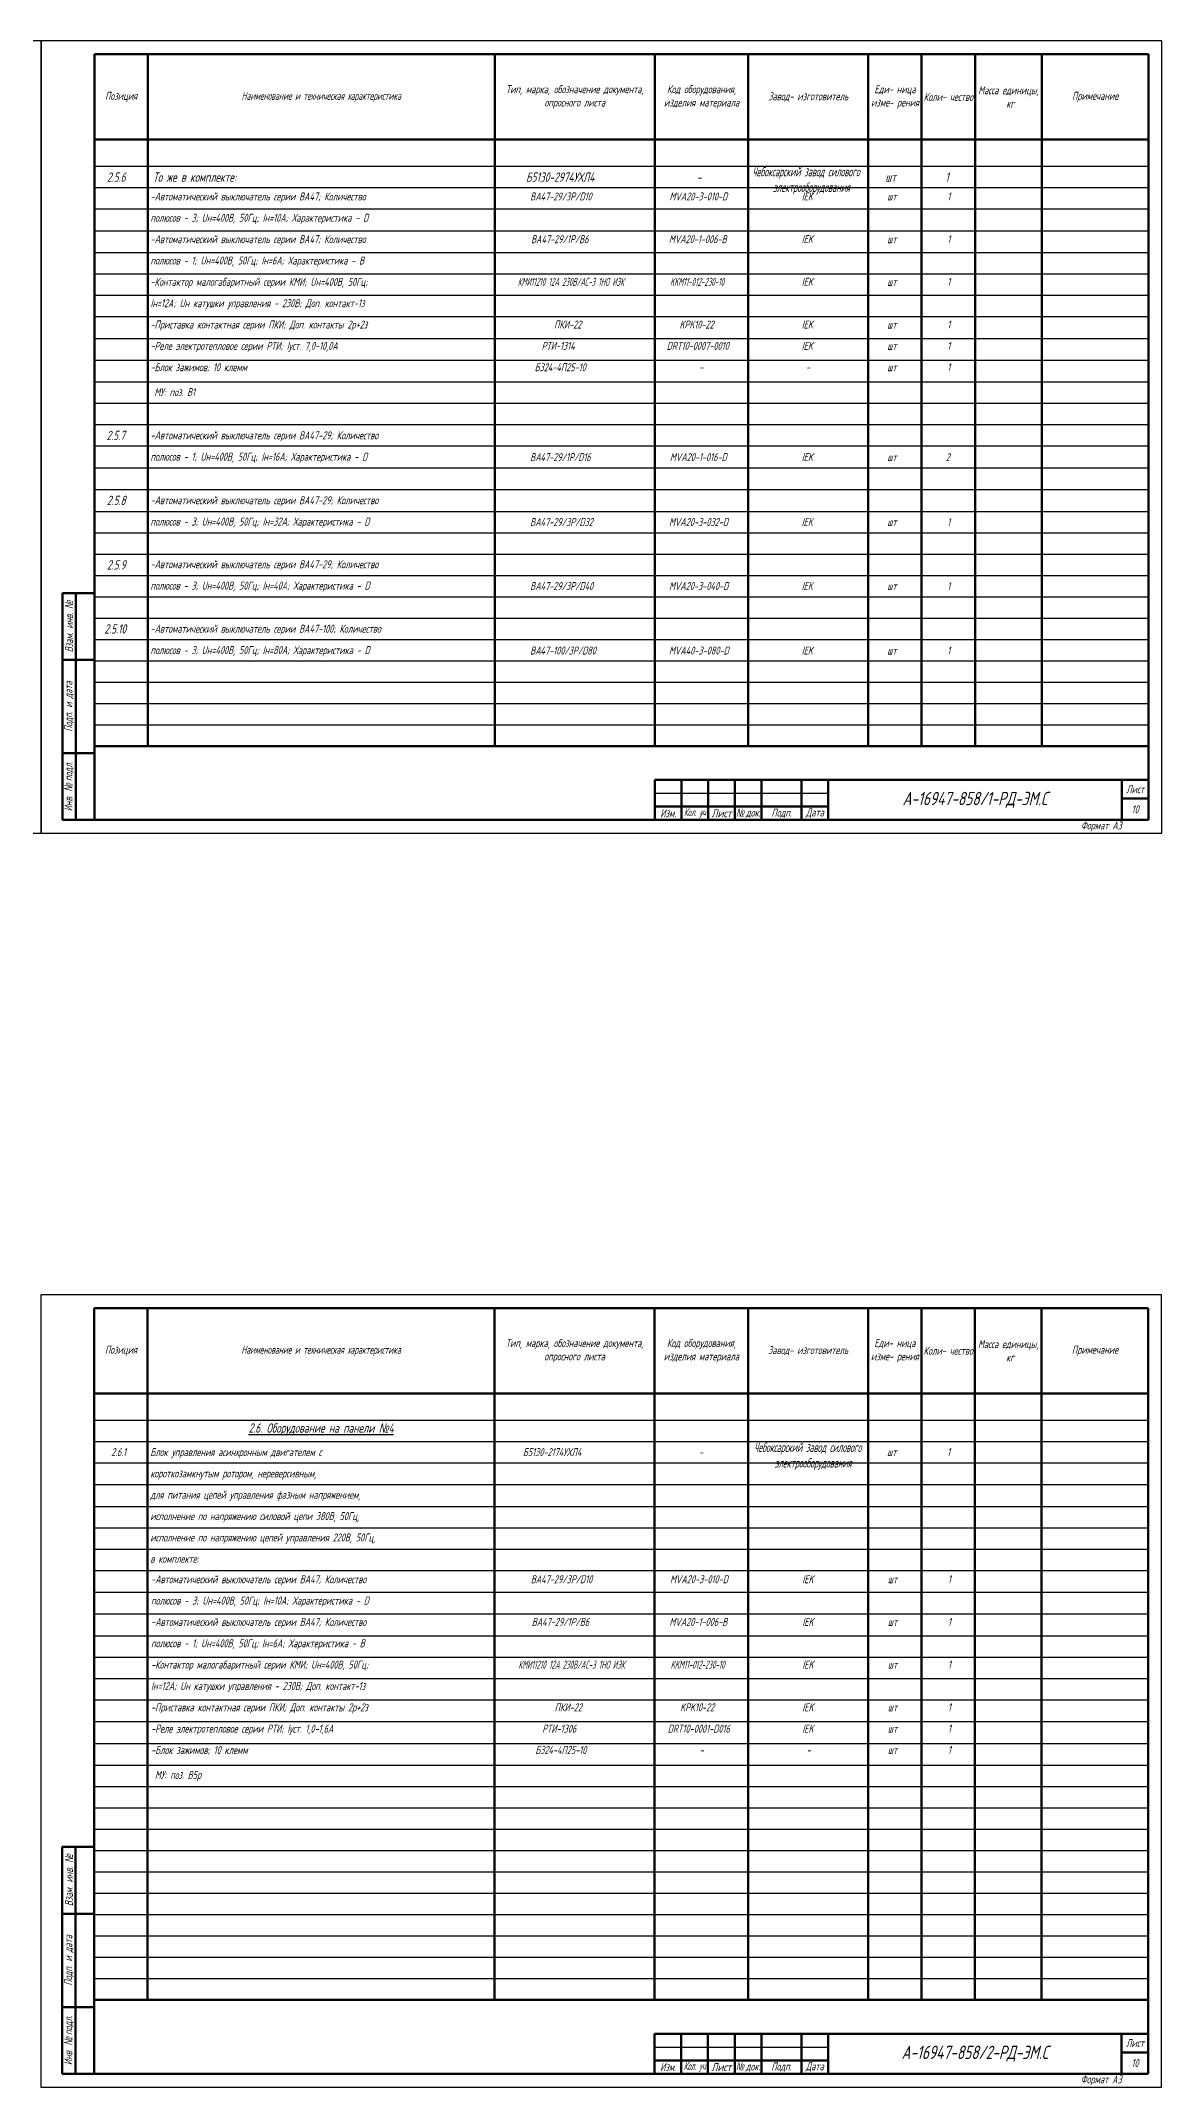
# Model space of a CAD drawing. Header units: millimetres. Extents: x -10490 to 5162, y -5053 to 76.
# Drawn here: x 962 to 1379, y -814 to -47 of the extents above; entities that cross this region are included whole.
import ezdxf

# ---------------------------------------------------------------- set-up
doc = ezdxf.new("R2010")
doc.units = ezdxf.units.MM
for name, color, linetype, lineweight in [('Рамка толстая', 7, 'Continuous', 60), ('Рамка тонкая', 5, 'Continuous', 25), ('Спецификация', 9, 'Continuous', 25), ('Текст', 2, 'Continuous', 25), ('Штампы', 252, 'Continuous', 25)]:
    doc.layers.add(name, color=color, linetype=linetype, lineweight=lineweight)
doc.styles.add('SIMPLEX', font='simplex.shx', dxfattribs={"width": 0.7, "oblique": 15})

# ---------------------------------------------------------------- blocks, each defined once
blk = doc.blocks.new('A$C64336E77')
at = {"layer": 'Рамка толстая'}
for p, q in [((20, 5), (20, 292)), ((20, 292), (415, 292)), ((415, 292), (415, 5)), ((20, 5), (415, 5))]:
    blk.add_line(p, q, dxfattribs=at)
at = {"layer": 'Рамка тонкая'}
for p, q in [((0, 297), (0, 0)), ((420, 297), (0, 297)), ((420, 0), (420, 297)), ((0, 0), (420, 0))]:
    blk.add_line(p, q, dxfattribs=at)

msp = doc.modelspace()

# ---------------------------------------------------------------- linework, layer by layer
at = {"layer": 'Спецификация', "lineweight": 60}
for p, q in [((981.95639, -52.14683), (1376.95639, -52.14683)), ((981.95639, -52.14683), (981.95639, -311.48017)), ((1001.95639, -52.14683), (1001.95639, -311.48017)), ((1131.95639, -52.14683), (1131.95639, -311.48017)), ((1191.95639, -52.14683), (1191.95639, -311.48017)), ((1226.95639, -52.14683), (1226.95639, -311.48017)), ((1271.95639, -52.14683), (1271.95639, -311.48017)), ((1291.95639, -52.14683), (1291.95639, -311.48017)), ((1311.95639, -52.14683), (1311.95639, -311.48017)), ((1336.95639, -52.14683), (1336.95639, -311.48017)), ((1376.95639, -52.14683), (1376.95639, -311.48017)), ((981.95639, -84.14683), (1376.95639, -84.14683)), ((981.95639, -311.48017), (1376.95639, -311.48017)), ((981.89606, -522.14684), (1376.89606, -522.14684)), ((981.89606, -522.14684), (981.89606, -781.48017)), ((1001.89606, -522.14684), (1001.89606, -781.48017)), ((1131.89606, -522.14684), (1131.89606, -781.48017)), ((1191.89606, -522.14684), (1191.89606, -781.48017)), ((1226.89606, -522.14684), (1226.89606, -781.48017)), ((1271.89606, -522.14684), (1271.89606, -781.48017)), ((1291.89606, -522.14684), (1291.89606, -781.48017)), ((1311.89606, -522.14684), (1311.89606, -781.48017)), ((1336.89606, -522.14684), (1336.89606, -781.48017)), ((1376.89606, -522.14684), (1376.89606, -781.48017)), ((981.89606, -554.14684), (1376.89606, -554.14684)), ((981.89606, -781.48017), (1376.89606, -781.48017))]:
    msp.add_line(p, q, dxfattribs=at)
at = {"layer": 'Спецификация', "color": 5}
for p, q in [((981.95639, -94.14683), (1376.95639, -94.14683)), ((981.95639, -102.14683), (1376.95639, -102.14683)), ((981.95639, -110.14683), (1376.95639, -110.14683)), ((981.95639, -118.3135), (1376.95639, -118.3135)), ((981.95639, -126.48017), (1376.95639, -126.48017)), ((981.95639, -134.48017), (1376.95639, -134.48017)), ((981.95639, -142.48017), (1376.95639, -142.48017)), ((981.95639, -150.48017), (1376.95639, -150.48017)), ((981.95639, -158.64683), (1376.95639, -158.64683)), ((981.95639, -166.8135), (1376.95639, -166.8135)), ((981.95639, -174.98017), (1376.95639, -174.98017)), ((981.95639, -182.98017), (1376.95639, -182.98017)), ((981.95639, -190.98017), (1376.95639, -190.98017)), ((981.95639, -198.98017), (1376.95639, -198.98017)), ((981.95639, -207.14683), (1376.95639, -207.14683)), ((981.95639, -215.3135), (1376.95639, -215.3135)), ((981.95639, -223.48017), (1376.95639, -223.48017)), ((981.95639, -231.48017), (1376.95639, -231.48017)), ((981.95639, -239.48017), (1376.95639, -239.48017)), ((981.95639, -247.48017), (1376.95639, -247.48017)), ((981.95639, -255.48017), (1376.95639, -255.48017)), ((981.95639, -263.48017), (1376.95639, -263.48017)), ((981.95639, -271.48017), (1376.95639, -271.48017)), ((981.95639, -279.48017), (1376.95639, -279.48017)), ((981.95639, -287.48017), (1376.95639, -287.48017)), ((981.95639, -295.48017), (1376.95639, -295.48017)), ((981.95639, -303.48017), (1376.95639, -303.48017)), ((981.89606, -564.14684), (1376.89606, -564.14684)), ((981.89606, -572.14684), (1376.89606, -572.14684)), ((981.89606, -580.14684), (1376.89606, -580.14684)), ((981.89606, -588.31351), (1376.89606, -588.31351)), ((981.89606, -596.48017), (1376.89606, -596.48017)), ((981.89606, -604.48017), (1376.89606, -604.48017)), ((981.89606, -612.48017), (1376.89606, -612.48017)), ((981.89606, -620.48017), (1376.89606, -620.48017)), ((981.89606, -628.64684), (1376.89606, -628.64684)), ((981.89606, -636.81351), (1376.89606, -636.81351)), ((981.89606, -644.98017), (1376.89606, -644.98017)), ((981.89606, -652.98017), (1376.89606, -652.98017)), ((981.89606, -660.98017), (1376.89606, -660.98017)), ((981.89606, -668.98017), (1376.89606, -668.98017)), ((981.89606, -677.14684), (1376.89606, -677.14684)), ((981.89606, -685.31351), (1376.89606, -685.31351)), ((981.89606, -693.48017), (1376.89606, -693.48017)), ((981.89606, -701.48017), (1376.89606, -701.48017)), ((981.89606, -709.48017), (1376.89606, -709.48017)), ((981.89606, -717.48017), (1376.89606, -717.48017)), ((981.89606, -725.48017), (1376.89606, -725.48017)), ((981.89606, -733.48017), (1376.89606, -733.48017)), ((981.89606, -741.48017), (1376.89606, -741.48017)), ((981.89606, -749.48017), (1376.89606, -749.48017)), ((981.89606, -757.48017), (1376.89606, -757.48017)), ((981.89606, -765.48017), (1376.89606, -765.48017)), ((981.89606, -773.48017), (1376.89606, -773.48017))]:
    msp.add_line(p, q, dxfattribs=at)
at = {"layer": 'Штампы', "lineweight": 60}
for p, q in [((969.95639, -339.14683), (969.95639, -254.14683)), ((969.95639, -254.14683), (981.95639, -254.14683)), ((974.95639, -339.14683), (974.95639, -254.14683)), ((981.95639, -339.14683), (981.95639, -254.14683)), ((969.95639, -279.14683), (981.95639, -279.14683)), ((969.95639, -314.14683), (981.95639, -314.14683)), ((1191.95639, -324.14683), (1376.95639, -324.14683)), ((1191.95639, -324.14683), (1191.95639, -339.14683)), ((1201.95639, -324.14683), (1201.95639, -339.14683)), ((1211.95639, -324.14683), (1211.95639, -339.14683)), ((1221.95639, -324.14683), (1221.95639, -339.14683)), ((1231.95639, -324.14683), (1231.95639, -339.14683)), ((1246.95639, -324.14683), (1246.95639, -339.14683)), ((1256.95639, -324.14683), (1256.95639, -339.14683)), ((1366.95639, -324.14683), (1366.95639, -339.14683)), ((1376.95639, -324.14683), (1376.95639, -339.14683)), ((1191.95639, -334.14683), (1256.95639, -334.14683)), ((1366.95639, -331.14683), (1376.95639, -331.14683)), ((969.95639, -339.14683), (981.95639, -339.14683)), ((1191.95639, -339.14683), (1376.95639, -339.14683)), ((969.89606, -809.14684), (969.89606, -724.14684)), ((969.89606, -724.14684), (981.89606, -724.14684)), ((974.89606, -809.14684), (974.89606, -724.14684)), ((981.89606, -809.14684), (981.89606, -724.14684)), ((969.89606, -749.14684), (981.89606, -749.14684)), ((969.89606, -784.14684), (981.89606, -784.14684)), ((1191.89606, -794.14684), (1376.89606, -794.14684)), ((1191.89606, -794.14684), (1191.89606, -809.14684)), ((1201.89606, -794.14684), (1201.89606, -809.14684)), ((1211.89606, -794.14684), (1211.89606, -809.14684)), ((1221.89606, -794.14684), (1221.89606, -809.14684)), ((1231.89606, -794.14684), (1231.89606, -809.14684)), ((1246.89606, -794.14684), (1246.89606, -809.14684)), ((1256.89606, -794.14684), (1256.89606, -809.14684)), ((1366.89606, -794.14684), (1366.89606, -809.14684)), ((1376.89606, -794.14684), (1376.89606, -809.14684)), ((1191.89606, -804.14684), (1256.89606, -804.14684)), ((1366.89606, -801.14684), (1376.89606, -801.14684)), ((969.89606, -809.14684), (981.89606, -809.14684)), ((1191.89606, -809.14684), (1376.89606, -809.14684))]:
    msp.add_line(p, q, dxfattribs=at)
at = {"layer": 'Штампы', "color": 5, "lineweight": 25}
for p, q in [((1191.95639, -329.14683), (1256.95639, -329.14683)), ((1191.89606, -799.14684), (1256.89606, -799.14684))]:
    msp.add_line(p, q, dxfattribs=at)
at = {"layer": 'Штампы', "color": 8, "lineweight": 0}
for p, q in [((1191.95639, -344.14683), (1376.95639, -344.14683)), ((1191.89606, -814.14684), (1376.89606, -814.14684))]:
    msp.add_line(p, q, dxfattribs=at)

# ---------------------------------------------------------------- block references
for p in [(541.9564, -344.14683), (961.9564, -344.14683), (961.89608, -814.14683)]:
    msp.add_blockref('A$C64336E77', p)

# ---------------------------------------------------------------- texts
at = {"layer": 'Спецификация', "color": 2, "attachment_point": 5, "style": 'SIMPLEX'}
for s, insert, char_height, width in [('{\\C2;Позиция}', (991.95639, -68.14683), 3, 20), ('{\\Fgost|c204;\\Q15;\\C2;Наименование и техническая характеристика}', (1066.95639, -68.14683), 3, 130), ('{\\C2;Тип, марка, обозначение документа, опросного листа}', (1161.95639, -68.14683), 3, 60), ('{\\C2;Код оборудования, изделия материала}', (1209.45639, -68.14683), 3, 35), ('{\\C2;Завод- изготовитель}', (1249.45639, -68.14683), 3, 45), ('{\\C2;Еди- ница изме- рения}', (1281.95639, -68.14683), 3, 20), ('{\\C2;Коли- чество}', (1301.95639, -68.14683), 3, 20), ('{\\C2;Масса единицы,  кг}', (1324.45639, -68.14683), 3, 25), ('{\\C2;Примечание}', (1356.95639, -68.14683), 3, 40), ('{\\C2;Позиция}', (991.89606, -538.14684), 3, 20), ('{\\Fgost|c204;\\Q15;\\C2;Наименование и техническая характеристика}', (1066.89606, -538.14684), 3, 130), ('{\\C2;Тип, марка, обозначение документа, опросного листа}', (1161.89606, -538.14684), 3, 60), ('{\\C2;Код оборудования, изделия материала}', (1209.39606, -538.14684), 3, 35), ('{\\C2;Завод- изготовитель}', (1249.39606, -538.14684), 3, 45), ('{\\C2;Еди- ница изме- рения}', (1281.89606, -538.14684), 3, 20), ('{\\C2;Коли- чество}', (1301.89606, -538.14684), 3, 20), ('{\\C2;Масса единицы,  кг}', (1324.39606, -538.14684), 3, 25), ('{\\C2;Примечание}', (1356.89606, -538.14684), 3, 40), ('{\\L2.6. Оборудование на панели \\fArial|b0|i0|c204|p34;№\\Fsimplex|c204;4}', (1066.89606, -567.5797), 3.5, 126)]:
    msp.add_mtext(s, dxfattribs=dict(at, insert=insert, char_height=char_height, width=width))
at = {"layer": 'Текст', "attachment_point": 1, "style": 'SIMPLEX'}
for s, width, insert, char_height in [('\\pi5.3981;2.5.6', 20, (981.2699, -96.45809), 3.5), (' То же в комплекте:', 129, (1002.2699, -96.45809), 3.5), ('\\pi12.406;Б5130-2974УХЛ4', 60, (1131.2699, -96.45809), 3.5), ('\\pi16.45;-', 35, (1191.2699, -96.45809), 3.5), ('\\pi2.2277;{\\W0.5;Чебоксарский завод силового \\P\\pi9.9992;электрооборудования}', 45, (1226.2699, -94.422), 3.5), ('\\pi7.0965;шт', 20, (1271.2699, -96.45809), 3.5), ('\\pi9.5311;1', 20, (1291.2699, -96.45809), 3.5), ('-Автоматический выключатель серии ВА47; Количество', 129, (1002.95639, -103.95809), 3), ('\\pi13.293;ВА47-29/3Р/D10', 60, (1131.95639, -103.95809), 3), ('\\pi5.4938;{\\W0.6;MVA20-3-010-D}', 35, (1191.95639, -103.95809), 3), ('\\pi20.048;IEK', 45, (1226.95639, -103.95809), 3), ('\\pi7.0965;шт', 20, (1271.95639, -103.95809), 3), ('\\pi9.5981;1', 20, (1291.95639, -103.95809), 3), ('полюсов - 3; Uн=400В, 50Гц; Iн=10А; Характеристика - D', 129, (1002.95639, -111.95809), 3), ('-Автоматический выключатель серии ВА47; Количество', 129, (1002.95639, -119.95809), 3), ('\\pi13.643;ВА47-29/1Р/В6', 60, (1131.95639, -119.95809), 3), ('\\pi5.2603;{\\W0.6;MVA20-1-006-В}', 35, (1191.95639, -119.95809), 3), ('\\pi20.048;IEK', 45, (1226.95639, -119.95809), 3), ('\\pi7.0965;шт', 20, (1271.95639, -119.95809), 3), ('\\pi9.5981;1', 20, (1291.95639, -119.95809), 3), ('полюсов - 1; Uн=400В, 50Гц; Iн=6А; Характеристика - В', 129, (1002.95639, -127.95809), 3), ('-Контактор малогабаритный серии КМИ; Uн=400В, 50Гц; ', 129, (1002.95639, -135.95809), 3), ('\\pi8.6338;{\\W0.5;КМИ11210 12А 230В/АС-3 1НО ИЭК}', 60, (1131.95639, -135.95809), 3), ('\\pi5.7103;{\\W0.5;KKM11-012-230-10}', 35, (1191.95639, -135.95809), 3), ('\\pi20.048;IEK', 45, (1226.95639, -135.95809), 3), ('\\pi7.0965;шт', 20, (1271.95639, -135.95809), 3), ('\\pi9.5981;1', 20, (1291.95639, -135.95809), 3), ('Iн=12А; Uн катушки управления - 230В; Доп. контакт-1з', 129, (1002.95639, -143.95809), 3), ('{\\W0.7;-Приставка контактная серии ПКИ; Доп. контакты 2р+2з}', 129, (1002.95639, -151.95809), 3), ('\\pi22.234;ПКИ-22', 60, (1131.95639, -151.95809), 3), ('\\pi9.2746;KPK10-22', 35, (1191.95639, -151.95809), 3), ('\\pi20.048;IEK', 45, (1226.95639, -151.95809), 3), ('\\pi7.0965;шт', 20, (1271.95639, -151.95809), 3), ('\\pi9.5981;1', 20, (1291.95639, -151.95809), 3), ('-Реле электротепловое серии РТИ; Iуст. 7,0-10,0А', 129, (1002.95639, -159.95809), 3), ('\\pi17.571;РТИ-1314', 60, (1131.95639, -159.95809), 3), ('\\pi4.4461;{\\W0.6;DRT10-0007-0010}', 35, (1191.95639, -159.95809), 3), ('\\pi20.048;IEK', 45, (1226.95639, -159.95809), 3), ('\\pi7.0965;шт', 20, (1271.95639, -159.95809), 3), ('\\pi9.5981;1', 20, (1291.95639, -159.95809), 3), ('-Блок зажимов; 10 клемм', 129, (1002.95639, -167.95809), 3), ('\\pi14.988;БЗ24-4П25-10', 60, (1131.95639, -167.95809), 3), ('\\pi9.5981;1', 20, (1291.95639, -167.95809), 3), ('\\pi16.6;-', 35, (1191.95639, -167.95809), 3), ('\\pi21.6;-', 45, (1226.95639, -167.95809), 3), ('\\pi7.0965;шт', 20, (1271.95639, -167.95809), 3), (' МУ: поз. В1', 129, (1002.95639, -177.30348), 3), ('\\pi5.2144;2.5.7', 20, (981.2699, -193.29142), 3.5), ('-Автоматический выключатель серии ВА47-29; Количество', 129, (1002.95639, -193.4957), 3), ('полюсов - 1; Uн=400В, 50Гц; Iн=16А; Характеристика - D', 129, (1002.95639, -201.4957), 3), ('\\pi13.293;ВА47-29/1Р/D16', 60, (1131.95639, -201.66237), 3), ('\\pi5.6652;{\\W0.6;MVA20-1-016-D}', 35, (1191.95639, -201.66237), 3), ('\\pi20.048;IEK', 45, (1226.95639, -201.66237), 3), ('\\pi7.0965;шт', 20, (1271.95639, -201.66237), 3), ('\\pi9.0246;2', 20, (1291.95639, -201.66237), 3), ('\\pi5.3397;2.5.8', 20, (981.2699, -217.62476), 3.5), ('-Автоматический выключатель серии ВА47-29; Количество', 129, (1002.95639, -217.82903), 3), ('полюсов - 3; Uн=400В, 50Гц; Iн=32А; Характеристика - D', 129, (1002.95639, -225.82903), 3), ('\\pi13.293;ВА47-29/3Р/D32', 60, (1131.95639, -225.9957), 3), ('\\pi5.3223;{\\W0.6;MVA20-3-032-D}', 35, (1191.95639, -225.9957), 3), ('\\pi20.048;IEK', 45, (1226.95639, -225.9957), 3), ('\\pi7.0965;шт', 20, (1271.95639, -225.9957), 3), ('\\pi9.5981;1', 20, (1291.95639, -225.9957), 3), ('\\pi5.3981;2.5.9', 20, (981.2699, -241.79142), 3.5), ('-Автоматический выключатель серии ВА47-29; Количество', 129, (1002.95639, -241.82903), 3), ('полюсов - 3; Uн=400В, 50Гц; Iн=40А; Характеристика - D', 129, (1002.95639, -249.82903), 3), ('\\pi13.293;ВА47-29/3Р/D40', 60, (1131.95639, -249.9957), 3), ('\\pi5.3223;{\\W0.6;MVA20-3-040-D}', 35, (1191.95639, -249.9957), 3), ('\\pi20.048;IEK', 45, (1226.95639, -249.9957), 3), ('\\pi7.0965;шт', 20, (1271.95639, -249.9957), 3), ('\\pi9.5981;1', 20, (1291.95639, -249.9957), 3), ('\\pi4.4287;2.5.10', 20, (981.2699, -265.79142), 3.5), ('-Автоматический выключатель серии ВА47-100; Количество', 129, (1002.95639, -265.9957), 3), ('полюсов - 3; Uн=400В, 50Гц; Iн=80А; Характеристика - D', 129, (1002.95639, -273.9957), 3), ('\\pi13.293;ВА47-100/3Р/D80', 60, (1131.95639, -274.16237), 3), ('\\pi5.3223;{\\W0.6;MVA40-3-080-D}', 35, (1191.95639, -274.16237), 3), ('\\pi20.048;IEK', 45, (1226.95639, -274.16237), 3), ('\\pi7.0965;шт', 20, (1271.95639, -274.16237), 3), ('\\pi9.5981;1', 20, (1291.95639, -274.16237), 3), ('\\pi6.3481;2.6.1', 20, (981.89606, -574.62476), 3), ('Блок управления асинхронным двигателем с ', 129, (1002.89606, -574.62476), 3), ('\\pi10.634;Б5130-2174УХЛ4', 60, (1131.89606, -574.62476), 3), ('\\pi2.2277;{\\W0.5;Чебоксарский завод силового \\P\\pi9.9992;электрооборудования}', 45, (1226.89606, -572.58867), 3.5), ('\\pi9.5981;1', 20, (1291.89606, -574.62476), 3), ('\\pi16.6;-', 35, (1191.89606, -574.62476), 3), ('\\pi7.0965;шт', 20, (1271.89606, -574.62476), 3), ('короткозамкнутым ротором, нереверсивным, ', 129, (1002.89606, -582.62476), 3), ('для питания цепей управления фазным напряжением,', 129, (1002.89606, -590.62476), 3), ('исполнение по напряжению силовой цепи 380В, 50Гц,', 129, (1002.89606, -598.62476), 3), ('{\\W0.7;исполнение по напряжению цепей управления 220В, 50Гц,}', 129, (1002.89606, -606.62476), 3), ('в комплекте:', 129, (1002.89606, -614.62476), 3), ('-Автоматический выключатель серии ВА47; Количество', 129, (1003.18753, -622.29143), 3), ('\\pi13.293;ВА47-29/3Р/D10', 60, (1132.18753, -622.29143), 3), ('\\pi5.4938;{\\W0.6;MVA20-3-010-D}', 35, (1192.18753, -622.29143), 3), ('\\pi20.048;IEK', 45, (1227.18753, -622.29143), 3), ('\\pi7.0965;шт', 20, (1272.18753, -622.29143), 3), ('\\pi9.5981;1', 20, (1292.18753, -622.29143), 3), ('полюсов - 3; Uн=400В, 50Гц; Iн=10А; Характеристика - D', 129, (1003.18753, -630.29143), 3), ('-Автоматический выключатель серии ВА47; Количество', 129, (1003.18753, -638.29143), 3), ('\\pi13.643;ВА47-29/1Р/В6', 60, (1132.18753, -638.29143), 3), ('\\pi5.2603;{\\W0.6;MVA20-1-006-В}', 35, (1192.18753, -638.29143), 3), ('\\pi20.048;IEK', 45, (1227.18753, -638.29143), 3), ('\\pi7.0965;шт', 20, (1272.18753, -638.29143), 3), ('\\pi9.5981;1', 20, (1292.18753, -638.29143), 3), ('полюсов - 1; Uн=400В, 50Гц; Iн=6А; Характеристика - В', 129, (1003.18753, -646.29143), 3), ('-Контактор малогабаритный серии КМИ; Uн=400В, 50Гц; ', 129, (1003.18753, -654.29143), 3), ('\\pi8.6338;{\\W0.5;КМИ11210 12А 230В/АС-3 1НО ИЭК}', 60, (1132.18753, -654.29143), 3), ('\\pi5.7103;{\\W0.5;KKM11-012-230-10}', 35, (1192.18753, -654.29143), 3), ('\\pi20.048;IEK', 45, (1227.18753, -654.29143), 3), ('\\pi7.0965;шт', 20, (1272.18753, -654.29143), 3), ('\\pi9.5981;1', 20, (1292.18753, -654.29143), 3), ('Iн=12А; Uн катушки управления - 230В; Доп. контакт-1з', 129, (1003.18753, -662.29143), 3), ('{\\W0.7;-Приставка контактная серии ПКИ; Доп. контакты 2р+2з}', 129, (1003.18753, -670.29143), 3), ('\\pi22.234;ПКИ-22', 60, (1132.18753, -670.29143), 3), ('\\pi9.2746;KPK10-22', 35, (1192.18753, -670.29143), 3), ('\\pi20.048;IEK', 45, (1227.18753, -670.29143), 3), ('\\pi7.0965;шт', 20, (1272.18753, -670.29143), 3), ('\\pi9.5981;1', 20, (1292.18753, -670.29143), 3), ('-Реле электротепловое серии РТИ; Iуст. 1,0-1,6А', 129, (1003.18753, -678.29143), 3), ('\\pi17.571;РТИ-1306', 60, (1132.18753, -678.29143), 3), ('\\pi4.5984;{\\W0.6;DRT10-0001-D016}', 35, (1192.18753, -678.29143), 3), ('\\pi20.048;IEK', 45, (1227.18753, -678.29143), 3), ('\\pi7.0965;шт', 20, (1272.18753, -678.29143), 3), ('\\pi9.5981;1', 20, (1292.18753, -678.29143), 3), ('-Блок зажимов; 10 клемм', 129, (1003.18753, -686.29143), 3), ('\\pi14.988;БЗ24-4П25-10', 60, (1132.18753, -686.29143), 3), ('\\pi16.6;-', 35, (1192.18753, -686.29143), 3), ('\\pi21.6;-', 45, (1227.18753, -686.29143), 3), ('\\pi7.0965;шт', 20, (1272.18753, -686.29143), 3), ('\\pi9.5981;1', 20, (1292.18753, -686.29143), 3), (' МУ: поз. В5р', 129, (1003.18753, -695.63682), 3)]:
    msp.add_mtext_dynamic_manual_height_columns(s, width=width, gutter_width=12.5, heights=[0], dxfattribs=dict(at, insert=insert, char_height=char_height))
at = {"layer": 'Штампы', "color": 2, "char_height": 3, "attachment_point": 5, "rotation": 90, "style": 'SIMPLEX'}
for s, insert, width in [('Взам. инв. {\\fArial|b0|i0|c204|p34;№}', (972.45639, -266.64683), 25), ('Подп. и дата', (972.45639, -296.64683), 35), ('Инв. {\\fArial|b0|i0|c204|p34;№ }подл.', (972.45639, -326.64683), 25), ('Взам. инв. {\\fArial|b0|i0|c204|p34;№}', (972.39606, -736.64684), 25), ('Подп. и дата', (972.39606, -766.64684), 35), ('Инв. {\\fArial|b0|i0|c204|p34;№ }подл.', (972.39606, -796.64684), 25)]:
    msp.add_mtext(s, dxfattribs=dict(at, insert=insert, width=width))
at = {"layer": 'Штампы', "color": 2, "style": 'SIMPLEX'}
for s, insert, char_height, width, attachment_point in [('А-16947-858/1-РД-ЭМ.С', (1311.95639, -331.64683), 5, 110, 5), ('{\\W0.7;Лист}', (1371.95639, -327.64683), 3, 10, 5), ('Изм.', (1196.95639, -336.64683), 3, 10, 5), ('{\\W0.5;Кол. уч}', (1206.95639, -336.64683), 3, 10, 5), ('{\\W0.8;Лист}', (1216.95639, -336.64683), 3, 10, 5), ('{\\fArial|b0|i0|c204|p34;\\W0.6;№ \\Fsimplex|c204;док.}', (1226.95639, -336.64683), 3, 10, 5), ('Подп.', (1239.45639, -336.64683), 3, 15, 5), ('{\\W0.7;Дата}', (1251.95639, -336.64683), 3, 10, 5), ('10', (1371.95639, -335.14683), 3, 10, 5), ('Формат А3', (1366.95639, -341.64683), 3, 165, 6), ('{\\W0.7;Лист}', (1371.89606, -797.64684), 3, 10, 5), ('Изм.', (1196.89606, -806.64684), 3, 10, 5), ('{\\W0.5;Кол. уч}', (1206.89606, -806.64684), 3, 10, 5), ('{\\W0.8;Лист}', (1216.89606, -806.64684), 3, 10, 5), ('{\\fArial|b0|i0|c204|p34;\\W0.6;№ \\Fsimplex|c204;док.}', (1226.89606, -806.64684), 3, 10, 5), ('Подп.', (1239.39606, -806.64684), 3, 15, 5), ('{\\W0.7;Дата}', (1251.89606, -806.64684), 3, 10, 5), ('А-16947-858/2-РД-ЭМ.С', (1311.89606, -801.64684), 5, 110, 5), ('10', (1371.89606, -805.14684), 3, 10, 5), ('Формат А3', (1366.89606, -811.64684), 3, 165, 6)]:
    msp.add_mtext(s, dxfattribs=dict(at, insert=insert, char_height=char_height, width=width, attachment_point=attachment_point))

doc.saveas('drawing.dxf')
